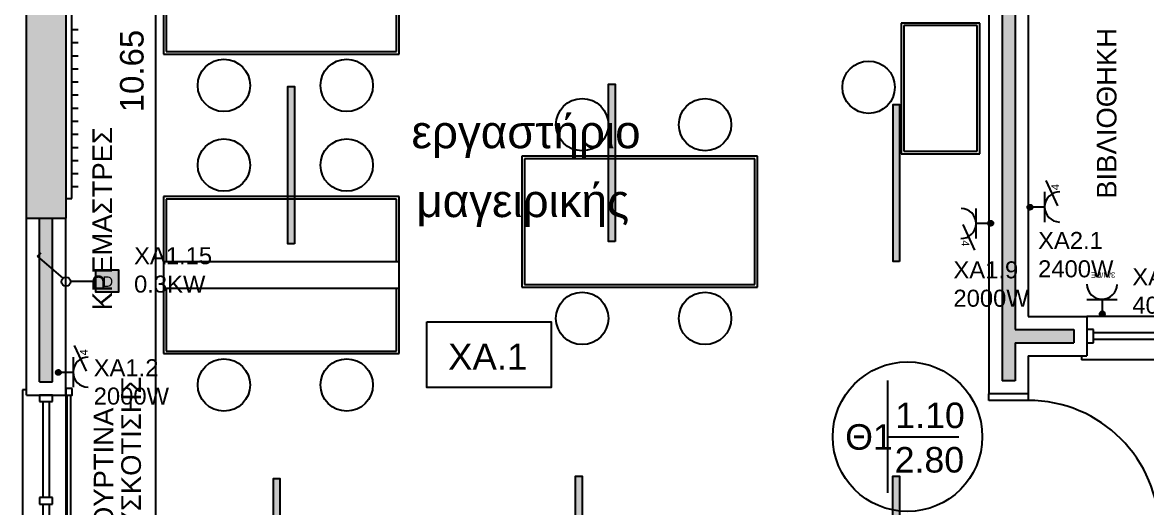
# Model space of a CAD drawing. Header units: metres. Extents: x -11 to 85, y -301 to 135.
# Drawn here: x 14.74 to 23.33, y -107.57 to -103.86 of the extents above; entities that cross this region are included whole.
import ezdxf

# ---------------------------------------------------------------- set-up
doc = ezdxf.new("R2010")
doc.units = ezdxf.units.M
doc.header["$LTSCALE"] = 0.036
doc.header["$PDMODE"] = 2
for name, color, linetype in [('arxitek aorofos', 252, 'Continuous'), ('DIMBLK', 252, 'Continuous'), ('electext', 20, 'Continuous'), ('Epipla', 252, 'Continuous'), ('hatch color', 252, 'Continuous'), ('HLEK-SYMBOL', 3, 'Continuous'), ('HLEK_FL001_SYMBOLS', 230, 'Continuous'), ('Parathira', 252, 'Continuous')]:
    doc.layers.add(name, color=color, linetype=linetype)
doc.styles.add('COMU-N', font='arial.ttf')
doc.styles.get("Standard").update_dxf_attribs({"font": 'arial.ttf'})
doc.dimstyles.new('CADWDOT', dxfattribs={"dimscale": 0.1, "dimtxt": 1.8, "dimasz": 0.08, "dimexe": 2, "dimexo": 0, "dimgap": 0.09, "dimtad": 0, "dimrnd": 0.001, "dimzin": 0, "dimdsep": 46, "dimtxsty": 'Standard', "dimblk1": 'ARTDIM', "dimblk2": 'ARTDIM', "dimsah": 1, "dimcen": 0.09, "dimdle": 0.05, "dimse1": 1, "dimse2": 1, "dimadec": 0, "dimazin": 0, "dimtfac": 1, "dimtmove": 0, "dimatfit": 3, "dimldrblk": 'ARTDIM', "dimfxl": 2, "dimtvp": 0.9999, "dimtolj": 1, "dimtzin": 0, "dimarcsym": 0})

# ---------------------------------------------------------------- blocks, each defined once
blk = doc.blocks.new('A$C52D13D70')
at = {"layer": 'Parathira'}
for p, q in [((-0.33, 0.04), (-0.33, -2.44)), ((-0.3, 0.04), (-0.33, 0.04)), ((-0.1, 0), (-0.2, 0)), ((-0.2, 0), (-0.2, -0.05)), ((-0.1, -0.05), (-0.1, 0)), ((0, 0), (0, -2.4)), ((-0.2, -0.05), (-0.1, -0.05)), ((-0.175, -0.05), (-0.175, -0.7833)), ((-0.125, -0.05), (-0.125, -0.7833)), ((-0.1, -0.7833), (-0.2, -0.7833)), ((-0.2, -0.7833), (-0.2, -0.8333)), ((-0.2, -0.8333), (-0.1, -0.8333)), ((-0.175, -0.8333), (-0.175, -1.5667)), ((-0.125, -0.8333), (-0.125, -1.5667)), ((-0.1, -0.8333), (-0.1, -0.7833)), ((-0.1, -1.5667), (-0.2, -1.5667)), ((-0.2, -1.5667), (-0.2, -1.6167)), ((-0.2, -1.6167), (-0.1, -1.6167)), ((-0.175, -1.6167), (-0.175, -2.35)), ((-0.125, -1.6167), (-0.125, -2.35)), ((-0.1, -1.6167), (-0.1, -1.5667)), ((-0.1, -2.35), (-0.2, -2.35)), ((-0.2, -2.35), (-0.2, -2.4)), ((-0.2, -2.4), (-0.1, -2.4)), ((-0.1, -2.4), (-0.1, -2.35)), ((-0.33, -2.44), (-0.3, -2.44))]:
    blk.add_line(p, q, dxfattribs=at)
blk = doc.blocks.new('A$C14EC32DB')
for p, q in [((0.3, 2.44), (0.33, 2.44)), ((0.33, 2.44), (0.33, -0.04)), ((0, 2.4), (0, 0)), ((0.1, 2.4), (0.1, 2.35)), ((0.1, 2.35), (0.2, 2.35)), ((0.125, 2.35), (0.125, 1.6167)), ((0.175, 2.35), (0.175, 1.6167)), ((0.2, 2.35), (0.2, 2.4)), ((0.1, 1.6167), (0.1, 1.5667)), ((0.2, 1.6167), (0.1, 1.6167)), ((0.1, 1.5667), (0.2, 1.5667)), ((0.125, 1.5667), (0.125, 0.8333)), ((0.175, 1.5667), (0.175, 0.8333)), ((0.2, 1.5667), (0.2, 1.6167)), ((0.1, 0.8333), (0.1, 0.7833)), ((0.2, 0.8333), (0.1, 0.8333)), ((0.1, 0.7833), (0.2, 0.7833)), ((0.125, 0.7833), (0.125, 0.05)), ((0.175, 0.7833), (0.175, 0.05)), ((0.2, 0.7833), (0.2, 0.8333)), ((0.1, 0.05), (0.1, 0)), ((0.2, 0.05), (0.1, 0.05)), ((0.2, 0), (0.2, 0.05)), ((0.3, -0.04), (0.33, -0.04))]:
    blk.add_line(p, q)
blk = doc.blocks.new('ARTDIM')
at = {"layer": 'DIMBLK'}
for p, q in [((0, -24.9975), (0, 24.9975)), ((-24.9975, 0), (24.9975, 0))]:
    blk.add_line(p, q, dxfattribs=at)
blk.add_circle((0, 0), 8.25, dxfattribs=at)
blk = doc.blocks.new('*D1098')
at = {"layer": 'arxitek aorofos', "color": 0, "lineweight": -2}
blk.add_line((15.7595, -98.9155), (15.7595, -109.5495), dxfattribs=at)
at = {"layer": 'Defpoints', "color": 0, "transparency": 16777216}
for p in [(15.0737, -98.9075), (15.0737, -109.5575), (15.7595, -109.5575)]:
    blk.add_point(p, dxfattribs=at)
at = {"layer": 'arxitek aorofos', "color": 0, "lineweight": -2, "xscale": 0.008, "yscale": 0.008, "zscale": 0.008}
for p, rotation in [((15.7595, -98.9075), 90), ((15.7595, -109.5575), 270)]:
    blk.add_blockref('ARTDIM', p, dxfattribs=dict(at, rotation=rotation))
at = {"layer": 'arxitek aorofos', "color": 0, "insert": (15.5796, -104.2325), "char_height": 0.18, "attachment_point": 5, "rotation": 90}
blk.add_mtext('\\A1;10.65', dxfattribs=at)
blk = doc.blocks.new('A$C074263FA')
at = {"layer": 'Epipla'}
for p, q in [((0.05, -0.01), (2.45, -0.01)), ((0.05, -0.04), (2.45, -0.04))]:
    blk.add_line(p, q, dxfattribs=at)
for points in [[(0, -0.05), (0, 0), (0.05, 0), (0.05, -0.05)], [(2.5, -0.05), (2.5, 0), (2.45, 0), (2.45, -0.05)]]:
    blk.add_lwpolyline(points, close=True, dxfattribs=at)
blk = doc.blocks.new('gJ6_a14')
at = {"linetype": 'Continuous'}
for p, q in [((-0.1176, 0.1119), (0.113, 0.1119)), ((0, 0.1119), (0, 0))]:
    blk.add_line(p, q, dxfattribs=at)
blk.add_arc((-0.0023, 0.2279), 0.1153, 180, 358.95657, dxfattribs=at)
blk = doc.blocks.new('*X1779')
at = {"color": 0}
for p, q in [((15.598, 2.587), (15.737, 2.727)), ((15.598, 2.622), (15.702, 2.727)), ((15.601, 2.607), (15.609, 2.616)), ((15.604, 2.646), (15.605, 2.647)), ((15.605, 2.559), (15.765, 2.719)), ((15.605, 2.577), (15.614, 2.585)), ((15.609, 2.652), (15.618, 2.66)), ((15.611, 2.547), (15.618, 2.554)), ((15.614, 2.621), (15.623, 2.63)), ((15.617, 2.536), (15.789, 2.707)), ((15.618, 2.59), (15.627, 2.599)), ((15.623, 2.665), (15.631, 2.674)), ((15.623, 2.559), (15.631, 2.568)), ((15.627, 2.634), (15.636, 2.643)), ((15.627, 2.528), (15.636, 2.537)), ((15.631, 2.603), (15.64, 2.612)), ((15.633, 2.516), (15.808, 2.691)), ((15.636, 2.678), (15.645, 2.687)), ((15.636, 2.572), (15.645, 2.581)), ((15.64, 2.647), (15.649, 2.656)), ((15.64, 2.541), (15.649, 2.55)), ((15.645, 2.616), (15.654, 2.625)), ((15.645, 2.51), (15.654, 2.519)), ((15.649, 2.691), (15.658, 2.7)), ((15.649, 2.585), (15.658, 2.594)), ((15.653, 2.501), (15.824, 2.672)), ((15.654, 2.66), (15.662, 2.669)), ((15.654, 2.554), (15.662, 2.563)), ((15.658, 2.63), (15.667, 2.638)), ((15.658, 2.523), (15.667, 2.532)), ((15.662, 2.705), (15.671, 2.714)), ((15.662, 2.599), (15.671, 2.607)), ((15.664, 2.494), (15.671, 2.501)), ((15.667, 2.674), (15.676, 2.683)), ((15.667, 2.568), (15.676, 2.577)), ((15.671, 2.643), (15.68, 2.652)), ((15.671, 2.537), (15.68, 2.546)), ((15.676, 2.718), (15.678, 2.721)), ((15.676, 2.489), (15.836, 2.648)), ((15.676, 2.612), (15.685, 2.621)), ((15.676, 2.506), (15.685, 2.515)), ((15.68, 2.687), (15.689, 2.696)), ((15.68, 2.581), (15.689, 2.59)), ((15.685, 2.656), (15.693, 2.665)), ((15.685, 2.55), (15.693, 2.559)), ((15.689, 2.625), (15.698, 2.634)), ((15.689, 2.519), (15.698, 2.528)), ((15.693, 2.7), (15.702, 2.709)), ((15.693, 2.594), (15.702, 2.603)), ((15.693, 2.488), (15.702, 2.497)), ((15.698, 2.669), (15.707, 2.678)), ((15.698, 2.563), (15.707, 2.572)), ((15.702, 2.638), (15.711, 2.647)), ((15.702, 2.532), (15.711, 2.541)), ((15.705, 2.482), (15.843, 2.62)), ((15.707, 2.714), (15.715, 2.722)), ((15.707, 2.607), (15.715, 2.616)), ((15.707, 2.501), (15.715, 2.51)), ((15.711, 2.683), (15.72, 2.691)), ((15.711, 2.577), (15.72, 2.585)), ((15.715, 2.652), (15.724, 2.66)), ((15.715, 2.546), (15.724, 2.554)), ((15.72, 2.727), (15.721, 2.728)), ((15.72, 2.621), (15.729, 2.63)), ((15.72, 2.515), (15.729, 2.523)), ((15.724, 2.696), (15.733, 2.705)), ((15.724, 2.59), (15.733, 2.599)), ((15.724, 2.484), (15.733, 2.493)), ((15.729, 2.665), (15.738, 2.674)), ((15.729, 2.559), (15.738, 2.568)), ((15.733, 2.634), (15.742, 2.643)), ((15.733, 2.528), (15.742, 2.537)), ((15.738, 2.709), (15.746, 2.718)), ((15.738, 2.603), (15.746, 2.612)), ((15.738, 2.497), (15.746, 2.506)), ((15.741, 2.482), (15.842, 2.584)), ((15.742, 2.678), (15.751, 2.687)), ((15.742, 2.572), (15.751, 2.581)), ((15.746, 2.647), (15.755, 2.656)), ((15.746, 2.541), (15.755, 2.55)), ((15.751, 2.722), (15.752, 2.724)), ((15.751, 2.616), (15.76, 2.625)), ((15.751, 2.51), (15.76, 2.519)), ((15.755, 2.691), (15.764, 2.7)), ((15.755, 2.585), (15.764, 2.594)), ((15.76, 2.66), (15.768, 2.669)), ((15.76, 2.554), (15.768, 2.563)), ((15.764, 2.63), (15.773, 2.638)), ((15.764, 2.523), (15.773, 2.532)), ((15.768, 2.705), (15.777, 2.714)), ((15.768, 2.599), (15.777, 2.607)), ((15.768, 2.493), (15.777, 2.501)), ((15.773, 2.674), (15.782, 2.683)), ((15.773, 2.568), (15.782, 2.577)), ((15.777, 2.643), (15.786, 2.652)), ((15.777, 2.537), (15.786, 2.546)), ((15.782, 2.612), (15.791, 2.621)), ((15.782, 2.506), (15.791, 2.515)), ((15.786, 2.687), (15.795, 2.696)), ((15.786, 2.581), (15.795, 2.59)), ((15.791, 2.656), (15.799, 2.665)), ((15.791, 2.55), (15.799, 2.559)), ((15.795, 2.625), (15.804, 2.634)), ((15.795, 2.519), (15.804, 2.528)), ((15.799, 2.594), (15.808, 2.603)), ((15.804, 2.669), (15.813, 2.678)), ((15.804, 2.563), (15.813, 2.572)), ((15.808, 2.638), (15.817, 2.647)), ((15.808, 2.532), (15.817, 2.541)), ((15.813, 2.607), (15.822, 2.616)), ((15.817, 2.577), (15.826, 2.585)), ((15.822, 2.652), (15.83, 2.66)), ((15.822, 2.546), (15.83, 2.554)), ((15.826, 2.621), (15.835, 2.63)), ((15.83, 2.59), (15.839, 2.599)), ((15.835, 2.559), (15.835, 2.56)), ((15.839, 2.634), (15.84, 2.635)), ((15.844, 2.603), (15.844, 2.603))]:
    blk.add_line(p, q, dxfattribs=at)
blk = doc.blocks.new('GJ6_A78')
at = {"layer": 'HLEK-SYMBOL', "color": 0, "linetype": 'Continuous'}
blk.add_circle((0, 0), 0.0989, dxfattribs=at)
at = {"layer": 'HLEK-SYMBOL', "color": 0, "xscale": 0.8, "yscale": 0.8, "zscale": 0.8}
blk.add_blockref('*X1779', (-12.576, -2.084), dxfattribs=at)
blk = doc.blocks.new('priza')
at = {"layer": 'HLEK_FL001_SYMBOLS', "rotation": 180}
blk.add_blockref('gJ6_a14', (87.4, -100.4952), dxfattribs=at)
at = {"layer": 'HLEK_FL001_SYMBOLS', "xscale": 0.1951472641207488, "yscale": 0.1951472641207488, "zscale": 0.1951472641207488}
blk.add_blockref('GJ6_A78', (87.4, -100.4953), dxfattribs=at)
blk = doc.blocks.new('tetrapli priza')
at = {"layer": 'HLEK_FL001_SYMBOLS', "ltscale": 5}
blk.add_line((479.6442, -48.2674), (479.8393, -48.1769), dxfattribs=at)
at = {"layer": 'HLEK_FL001_SYMBOLS'}
blk.add_blockref('priza', (392.2343, 52.442), dxfattribs=at)
at = {"layer": 'HLEK_FL001_SYMBOLS', "ltscale": 5}
blk.add_text('4', height=0.06, dxfattribs=at).set_placement((479.7645, -48.2766))
blk = doc.blocks.new('biomixaniki priza 1')
at = {"layer": 'HLEK_FL001_SYMBOLS'}
blk.add_blockref('priza', (376.9186, 124.9321), dxfattribs=at)
at = {"layer": 'HLEK_FL001_SYMBOLS', "ltscale": 5}
blk.add_text('3/N/PE', height=0.042, dxfattribs=at).set_placement((464.2192, 24.1181))
blk = doc.blocks.new('lampes fthorismou 120')
at = {"layer": 'hatch color'}
blk.add_hatch(color=181, dxfattribs=at).paths.add_polyline_path([(84.1811, -99.2639), (84.1811, -99.2139), (85.3811, -99.2139), (85.3811, -99.2639)])
at = {"layer": 'HLEK_FL001_SYMBOLS'}
blk.add_lwpolyline([(84.1811, -99.2639), (84.1811, -99.2139), (85.3811, -99.2139), (85.3811, -99.2639)], close=True, dxfattribs=at)
blk = doc.blocks.new('gJ6_a1')
at = {"linetype": 'Continuous'}
for p, q in [((-0.2193, 0.2297), (-0.191, 0.2541)), ((-0.024, 0.0608), (-0.2193, 0.2297))]:
    blk.add_line(p, q, dxfattribs=at)
blk.add_circle((-0.0005, 0.0343), 0.0349, dxfattribs=at)
blk = doc.blocks.new('dimmer')
at = {"layer": 'HLEK_FL001_SYMBOLS'}
blk.add_hatch(color=11, dxfattribs=at).paths.add_polyline_path([(2263.758, 1291.699), (2263.543, 1291.699), (2263.543, 1291.484), (2263.758, 1291.484)])
blk.add_lwpolyline([(2263.543, 1291.699), (2263.758, 1291.699), (2263.758, 1291.484), (2263.543, 1291.484)], close=True, dxfattribs=at)
blk.add_text('D', height=0.1, dxfattribs=at).set_placement((2263.606, 1291.536))
blk = doc.blocks.new('dimmer1')
at = {"layer": 'HLEK_FL001_SYMBOLS'}
blk.add_line((2318.1609, 1255.9928), (2317.9681, 1255.9928), dxfattribs=at)
at = {"layer": 'HLEK_FL001_SYMBOLS', "xscale": 0.8000000000000114, "yscale": 0.8000000000000114, "zscale": 0.8000000000000114}
blk.add_blockref('dimmer', (507.3271, 222.7235), dxfattribs=at)

msp = doc.modelspace()

# ---------------------------------------------------------------- hatches: boundary and pattern name
at = {"layer": 'arxitek aorofos'}
for points in [[(22.2237, -106.5981), (22.3237, -106.5981), (22.3237, -106.3075), (22.7711, -106.3075), (22.7711, -106.2075), (22.3237, -106.2075), (22.3237, -99.6075), (22.2237, -99.6075)], [(15.0737, -103.2575), (14.7737, -103.2575), (14.7737, -105.3575), (15.0737, -105.3575)], [(14.9737, -105.3575), (14.8737, -105.3575), (14.8737, -106.6075), (14.9737, -106.6075)]]:
    msp.add_hatch(color=256, dxfattribs=at).paths.add_polyline_path(points)

# ---------------------------------------------------------------- linework, layer by layer
for p, q in [((22.1237, -99.6075), (22.1237, -106.6981)), ((22.2237, -99.6075), (22.2237, -106.5981)), ((22.3237, -99.6075), (22.3237, -106.2075)), ((22.4237, -99.6075), (22.4237, -106.1075)), ((15.8197, -102.903), (15.8197, -104.103)), ((17.6197, -104.103), (17.6197, -102.903)), ((14.7737, -105.3575), (14.7737, -103.2575)), ((15.0737, -103.2575), (15.0737, -105.3575)), ((15.8397, -103.603), (15.8397, -104.083)), ((17.5997, -104.083), (17.5997, -103.603)), ((15.1194, -103.9154), (15.1694, -103.9154)), ((22.0537, -103.8658), (21.4537, -103.8658)), ((21.4537, -103.8658), (21.4537, -104.8658)), ((22.0337, -103.8858), (21.4737, -103.8858)), ((21.4737, -103.8858), (21.4737, -104.8458)), ((22.0337, -104.8458), (22.0337, -103.8858)), ((22.0537, -104.8658), (22.0537, -103.8658)), ((15.1194, -104.0154), (15.1694, -104.0154)), ((15.8197, -104.103), (17.6197, -104.103)), ((15.8397, -104.083), (17.5997, -104.083)), ((15.1194, -104.1154), (15.1694, -104.1154)), ((15.1194, -104.2154), (15.1694, -104.2154)), ((15.1194, -104.3154), (15.1694, -104.3154)), ((15.1194, -104.4154), (15.1694, -104.4154)), ((15.1194, -104.5154), (15.1694, -104.5154)), ((15.1194, -104.6154), (15.1694, -104.6154)), ((15.1194, -104.7154), (15.1694, -104.7154)), ((15.1194, -104.8154), (15.1694, -104.8154)), ((18.5559, -104.8822), (18.5559, -105.8822)), ((20.3559, -104.8822), (18.5559, -104.8822)), ((20.3559, -105.8822), (20.3559, -104.8822)), ((21.4537, -104.8658), (22.0537, -104.8658)), ((21.4737, -104.8458), (22.0337, -104.8458)), ((15.1194, -104.9154), (15.1694, -104.9154)), ((18.5759, -104.9022), (18.5759, -105.8622)), ((20.3359, -104.9022), (18.5759, -104.9022)), ((20.3359, -105.8622), (20.3359, -104.9022)), ((15.1194, -105.0154), (15.1694, -105.0154)), ((15.1194, -105.0154), (15.1694, -105.0154)), ((15.1194, -105.1154), (15.1694, -105.1154)), ((15.1194, -105.1154), (15.1694, -105.1154)), ((17.6197, -105.191), (15.8197, -105.191)), ((15.8197, -105.191), (15.8197, -106.391)), ((15.8397, -105.211), (15.8397, -105.691)), ((17.5997, -105.211), (15.8397, -105.211)), ((17.5997, -105.691), (17.5997, -105.211)), ((17.6197, -106.391), (17.6197, -105.191)), ((14.7737, -105.3575), (15.0737, -105.3575)), ((14.7737, -106.7075), (14.7737, -105.3575)), ((14.8737, -106.6075), (14.8737, -105.3575)), ((14.9737, -106.6075), (14.9737, -105.3575)), ((15.0737, -106.7075), (15.0737, -105.3575)), ((17.6197, -105.691), (15.8197, -105.691)), ((15.8197, -105.891), (17.6197, -105.891)), ((15.8397, -105.891), (15.8397, -106.371)), ((17.5997, -106.371), (17.5997, -105.891)), ((18.5559, -105.8822), (20.3559, -105.8822)), ((18.5759, -105.8622), (20.3359, -105.8622)), ((22.4237, -106.1075), (22.8711, -106.1075)), ((22.8711, -106.1075), (22.8711, -106.4075)), ((22.3237, -106.2075), (22.7711, -106.2075)), ((22.7711, -106.2075), (22.7711, -106.3075)), ((22.3237, -106.3075), (22.7711, -106.3075)), ((22.3237, -106.3075), (22.3237, -106.5981)), ((15.8197, -106.391), (17.6197, -106.391)), ((15.8397, -106.371), (17.5997, -106.371)), ((22.4237, -106.4075), (22.8711, -106.4075)), ((22.4237, -106.4075), (22.4237, -106.6981)), ((21.3479, -106.5966), (21.3479, -107.4546)), ((22.3237, -106.5981), (22.2237, -106.5981)), ((14.8737, -106.6075), (14.9737, -106.6075)), ((14.7737, -106.7075), (15.0737, -106.7075)), ((22.4237, -106.6981), (22.1237, -106.6981)), ((22.1237, -106.7481), (22.1237, -106.6981)), ((22.4237, -106.7481), (22.1237, -106.7481)), ((22.4237, -106.7481), (22.3737, -106.7481)), ((22.4237, -106.6981), (22.4237, -106.7481)), ((21.3479, -107.0256), (21.8939, -107.0256))]:
    msp.add_line(p, q, dxfattribs=at)
msp.add_lwpolyline([(15.1194, -105.2068), (15.1194, -103.4082), (15.0737, -103.4082), (15.0737, -105.2068)], close=True, dxfattribs=at)
for centre, radius in [((16.2815, -104.3425), 0.2), ((17.2195, -104.3425), 0.2), ((21.205, -104.3563), 0.2), ((19.0176, -104.6422), 0.2), ((19.9556, -104.6422), 0.2), ((16.2815, -104.951), 0.2), ((17.2195, -104.951), 0.2), ((19.0176, -106.1217), 0.2), ((19.9556, -106.1217), 0.2), ((16.2815, -106.6305), 0.2), ((17.2195, -106.6305), 0.2), ((21.5017, -107.0256), 0.5712)]:
    msp.add_circle(centre, radius, dxfattribs=at)
msp.add_arc((22.4237, -107.7481), 1, 270, 90, dxfattribs=at)
at = {"layer": 'electext'}
msp.add_lwpolyline([(17.8316, -106.1477), (18.7811, -106.1477), (18.7811, -106.6487), (17.8316, -106.6487)], close=True, dxfattribs=at)

# ---------------------------------------------------------------- block references
at = {"layer": 'arxitek aorofos'}
for name, p, rotation in [('A$C14EC32DB', (22.8711, -106.1075), 270), ('A$C074263FA', (15.0737, -109.1575), 90)]:
    msp.add_blockref(name, p, dxfattribs=dict(at, rotation=rotation))
msp.add_blockref('A$C52D13D70', (15.0737, -106.7075), dxfattribs=at)
at = {"layer": 'HLEK_FL001_SYMBOLS'}
for name, p, rotation in [('lampes fthorismou 120', (-82.4434, -189.733), 90), ('lampes fthorismou 120', (-79.9941, -189.715), 90), ('lampes fthorismou 120', (-77.8224, -189.868), 90), ('tetrapli priza', (-25.6168, -584.907), 90), ('tetrapli priza', (70.1908, 374.2394), 270), ('biomixaniki priza 1', (487.3074, -81.6514), 180), ('tetrapli priza', (-33.0349, -586.1691), 90), ('lampes fthorismou 120', (-82.5543, -192.7248), 90), ('lampes fthorismou 120', (-80.2463, -192.7075), 90), ('lampes fthorismou 120', (-77.8241, -192.7075), 90)]:
    msp.add_blockref(name, p, dxfattribs=dict(at, rotation=rotation))
for name, p in [('gJ6_a1', (15.0772, -105.876)), ('dimmer1', (-2302.8566, -1361.8335))]:
    msp.add_blockref(name, p, dxfattribs=at)

# ---------------------------------------------------------------- texts
at = {"layer": 'arxitek aorofos', "linetype": 'Continuous'}
for s, p in [('ΒΙΒΛΙΟΘΗΚΗ', (23.0975, -105.2078)), ('ΚΡΕΜΑΣΤΡΕΣ', (15.4278, -106.0605))]:
    msp.add_text(s, height=0.15, rotation=90, dxfattribs=at).set_placement(p)
at = {"layer": 'arxitek aorofos', "style": 'COMU-N'}
for s, height, p in [('εργαστήριο', 0.25, (17.7145, -104.8221)), ('μαγειρικής', 0.25, (17.7517, -105.3481)), ('1.10', 0.195, (21.4091, -106.9598)), ('Θ1', 0.195, (21.0259, -107.1249)), ('2.80', 0.195, (21.4039, -107.2992))]:
    msp.add_text(s, height=height, dxfattribs=at).set_placement(p)
for s, p in [('ΣΥΣΚΟΤΙΣΗΣ', (15.648, -107.8631)), ('ΚΟΥΡΤΙΝΑ', (15.4385, -107.8631))]:
    msp.add_text(s, height=0.15, rotation=90, dxfattribs=at).set_placement(p)
at = {"layer": 'electext', "style": 'COMU-N'}
msp.add_text('XA.1', height=0.2, dxfattribs=at).set_placement((17.9935, -106.5143))
at = {"layer": 'HLEK_FL001_SYMBOLS', "char_height": 0.13, "attachment_point": 1, "style": 'COMU-N'}
for s, insert, width in [('XA2.1\\P2400W', (22.4989, -105.4614), 0.596466), ('XA1.15\\P0.3KW', (15.5958, -105.578), 0.61546)]:
    msp.add_mtext(s, dxfattribs=dict(at, insert=insert, width=width))
for s, width, insert in [('XA1.9\\P2000W', 0.349648, (21.8524, -105.686)), ('XA2.9\\P4000W', 0.539109, (23.2183, -105.7391)), ('XA1.2\\P2000W', 0.349648, (15.2875, -106.4336))]:
    msp.add_mtext_dynamic_manual_height_columns(s, width=width, gutter_width=0.65, heights=[0], dxfattribs=dict(at, insert=insert))

# ---------------------------------------------------------------- dimensions: what is measured, and where the dimension line sits
at = {"layer": 'arxitek aorofos'}
dim = msp.add_linear_dim(base=(15.7595, -109.5575), p1=(15.0737, -98.9075), p2=(15.0737, -109.5575), angle=90, dimstyle='CADWDOT', dxfattribs=at)
dim.commit()
dim.dimension.update_dxf_attribs({"geometry": '*D1098', "text_midpoint": (15.5796, -104.2325)})

doc.saveas('drawing.dxf')
